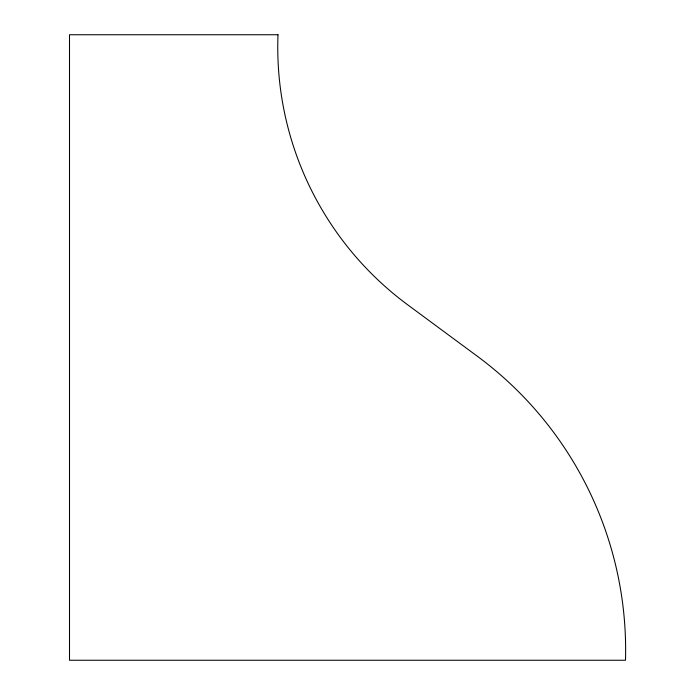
<?xml version="1.0" encoding="UTF-8"?>
<svg xmlns="http://www.w3.org/2000/svg" width="695" height="695" viewBox="0 0 695 695"><rect width="100%" height="100%" fill="white"/><g stroke="black" fill="none" stroke-linecap="round" stroke-linejoin="round"><path stroke-width="1.04" d="M278 34.75L69.5 34.75L69.5 660.25L625.5 660.25A365.353 365.353 0 0 0 477.343 356.257L407.748 304.853A320.256 320.256 0 0 1 278 34.75"/></g></svg>
